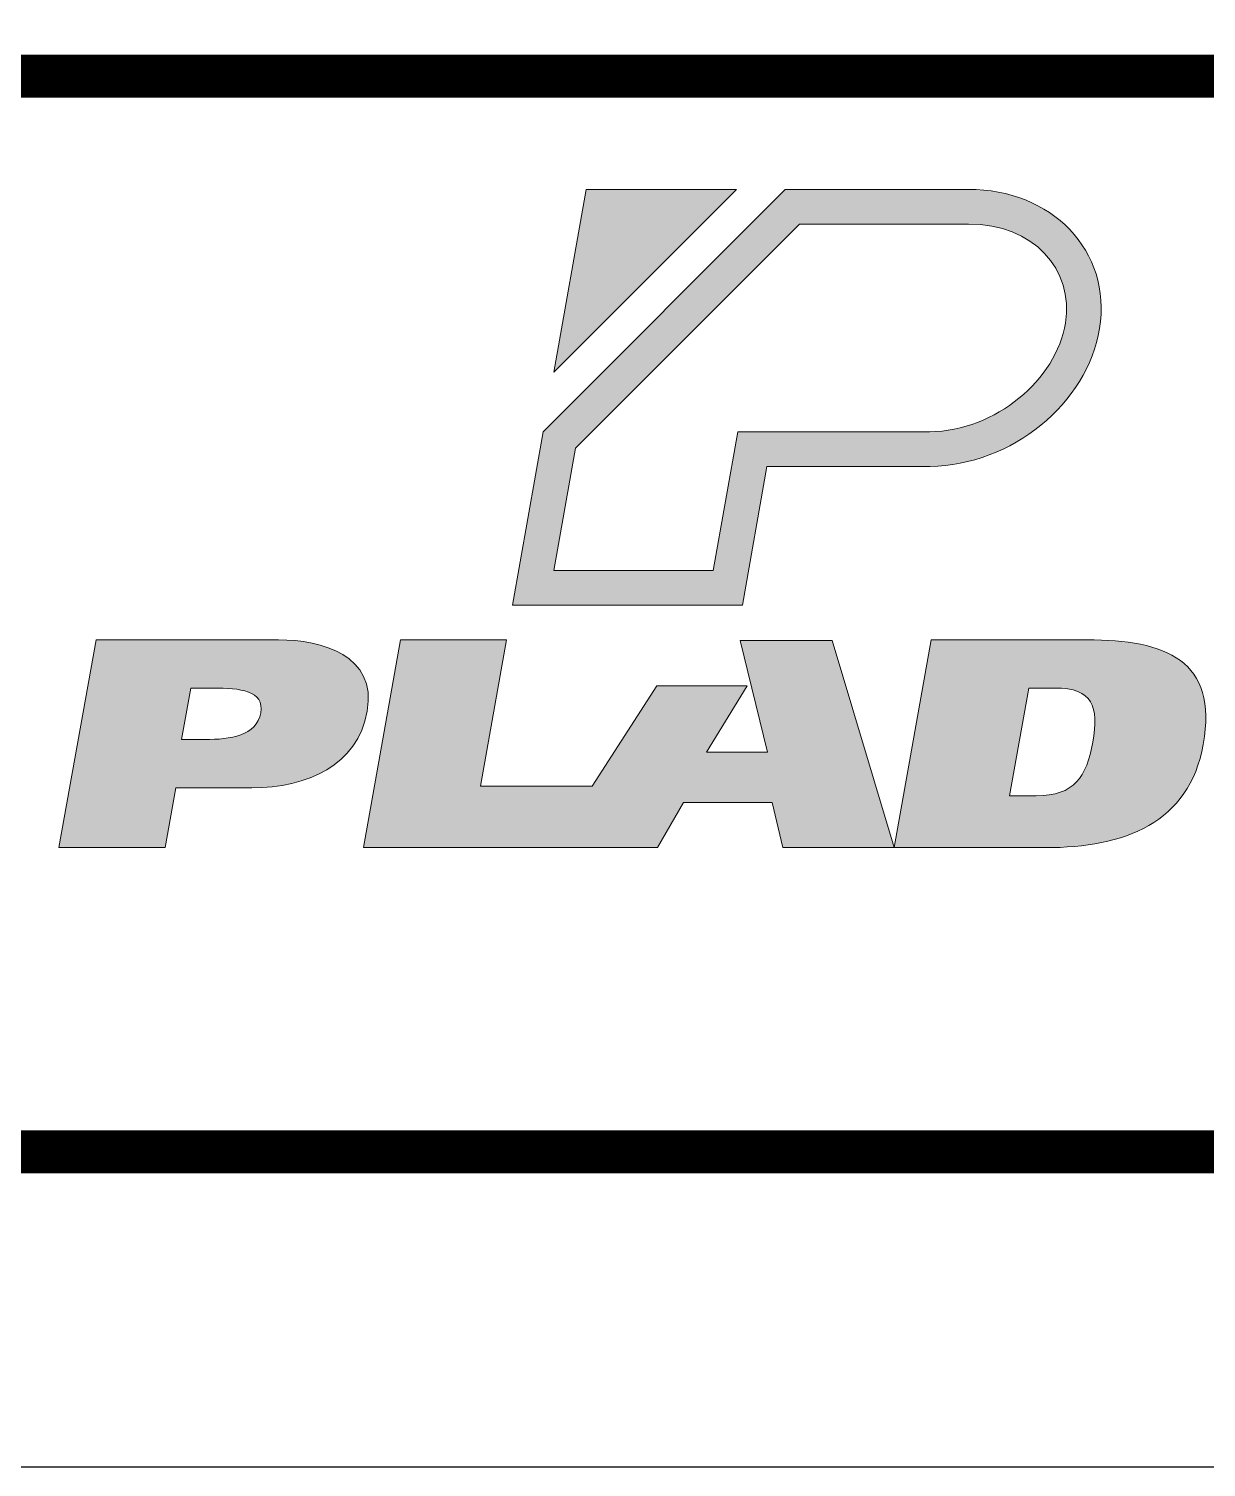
# Model space of a CAD drawing. Header units: millimetres. Extents: x 3383 to 4292, y 1469 to 1637.
# Drawn here: x 3482.1401 to 3482.1812, y 1569.0788 to 1569.1289 of the extents above; entities that cross this region are included whole.
import ezdxf

# ---------------------------------------------------------------- set-up
doc = ezdxf.new("R2010")
doc.units = ezdxf.units.MM
doc.header["$LTSCALE"] = 0.0035
doc.layers.get('0').update_dxf_attribs({"lineweight": 5})
for name, color, linetype in [('Capa 1', 7, 'Continuous'), ('REFFORMAT', 1, 'Continuous'), ('SELLO', 3, 'Continuous')]:
    doc.layers.add(name, color=color, linetype=linetype)

# ---------------------------------------------------------------- blocks, each defined once
blk = doc.blocks.new('LOGO PLADUR')
at = {"true_color": 0x1a472b}
h = blk.add_hatch(color=109, dxfattribs=at)
edge = h.paths.add_edge_path()
edge.add_spline(control_points=[(62.77, 61.35), (62.77, 61.35), (40.21, 38.77), (40.21, 38.77)], knot_values=[5, 5, 5, 5, 6, 6, 6, 6], degree=3, periodic=0)
edge.add_spline(control_points=[(40.21, 38.77), (40.21, 38.77), (37.35, 22.59), (37.35, 22.59)], knot_values=[4, 4, 4, 4, 5, 5, 5, 5], degree=3, periodic=0)
edge.add_spline(control_points=[(37.35, 22.59), (37.35, 22.59), (58.78, 22.59), (58.78, 22.59)], knot_values=[3, 3, 3, 3, 4, 4, 4, 4], degree=3, periodic=0)
edge.add_spline(control_points=[(58.78, 22.59), (58.78, 22.59), (61.05, 35.54), (61.05, 35.54)], knot_values=[2, 2, 2, 2, 3, 3, 3, 3], degree=3, periodic=0)
edge.add_spline(control_points=[(61.05, 35.54), (61.05, 35.54), (76.28, 35.54), (76.28, 35.54)], knot_values=[1, 1, 1, 1, 2, 2, 2, 2], degree=3, periodic=0)
edge.add_spline(control_points=[(76.28, 35.54), (83.85, 35.62), (90.96, 41.43), (92.08, 48.38)], knot_values=[0, 0, 0, 0, 1, 1, 1, 1], degree=3, periodic=0)
edge.add_spline(control_points=[(92.08, 48.38), (93.26, 55.64), (87.53, 61.42), (79.86, 61.35)], knot_values=[7, 7, 7, 7, 8, 8, 8, 8], degree=3, periodic=0)
edge.add_spline(control_points=[(79.86, 61.35), (79.86, 61.35), (62.77, 61.35), (62.77, 61.35)], knot_values=[6, 6, 6, 6, 7, 7, 7, 7], degree=3, periodic=0)
edge = h.paths.add_edge_path(flags=16)
edge.add_spline(control_points=[(43.21, 37.24), (43.21, 37.24), (64.11, 58.12), (64.11, 58.12)], knot_values=[2, 2, 2, 2, 3, 3, 3, 3], degree=3, periodic=0)
edge.add_spline(control_points=[(64.11, 58.12), (64.11, 58.12), (79.87, 58.12), (79.87, 58.12)], knot_values=[1, 1, 1, 1, 2, 2, 2, 2], degree=3, periodic=0)
edge.add_spline(control_points=[(79.87, 58.12), (85.9, 58.18), (89.7, 53.85), (88.9, 48.9)], knot_values=[0, 0, 0, 0, 1, 1, 1, 1], degree=3, periodic=0)
edge.add_spline(control_points=[(88.9, 48.9), (88.04, 43.64), (82.4, 38.83), (76.25, 38.77)], knot_values=[7, 7, 7, 7, 8, 8, 8, 8], degree=3, periodic=0)
edge.add_spline(control_points=[(76.25, 38.77), (76.25, 38.77), (58.34, 38.77), (58.34, 38.77)], knot_values=[6, 6, 6, 6, 7, 7, 7, 7], degree=3, periodic=0)
edge.add_spline(control_points=[(58.34, 38.77), (58.34, 38.77), (56.05, 25.82), (56.05, 25.82)], knot_values=[5, 5, 5, 5, 6, 6, 6, 6], degree=3, periodic=0)
edge.add_spline(control_points=[(56.05, 25.82), (56.05, 25.82), (41.2, 25.82), (41.2, 25.82)], knot_values=[4, 4, 4, 4, 5, 5, 5, 5], degree=3, periodic=0)
edge.add_spline(control_points=[(41.2, 25.82), (41.2, 25.82), (43.21, 37.24), (43.21, 37.24)], knot_values=[3, 3, 3, 3, 4, 4, 4, 4], degree=3, periodic=0)
at = {"true_color": 0xbad405}
for points in [[(44.2, 61.35), (41.19, 44.31), (58.23, 61.35)], [(55.44, 8.9), (59.23, 15.09), (50.81, 15.09), (44.77, 5.72), (34.35, 5.72), (36.78, 19.37), (26.89, 19.37), (23.43, 0), (50.85, 0), (53.28, 4.21), (61.55, 4.21), (62.53, 0), (72.93, 0), (67.14, 19.3), (58.56, 19.3), (61.12, 8.9)]]:
    blk.add_hatch(color=52, dxfattribs=at).paths.add_polyline_path(points)
h = blk.add_hatch(color=52, dxfattribs=at)
edge = h.paths.add_edge_path()
edge.add_spline(control_points=[(23.79, 12.71), (24.72, 17.93), (19.55, 19.37), (15.53, 19.37)], knot_values=[2, 2, 2, 2, 3, 3, 3, 3], degree=3, periodic=0)
edge.add_spline(control_points=[(15.53, 19.37), (15.53, 19.37), (-1.49, 19.37), (-1.49, 19.37)], knot_values=[1, 1, 1, 1, 2, 2, 2, 2], degree=3, periodic=0)
edge.add_spline(control_points=[(-1.49, 19.37), (-1.49, 19.37), (-4.95, 0), (-4.95, 0)], knot_values=[0, 0, 0, 0, 1, 1, 1, 1], degree=3, periodic=0)
edge.add_spline(control_points=[(-4.95, 0), (-4.95, 0), (4.95, 0), (4.95, 0)], knot_values=[6, 6, 6, 6, 7, 7, 7, 7], degree=3, periodic=0)
edge.add_spline(control_points=[(4.95, 0), (4.95, 0), (5.94, 5.58), (5.94, 5.58)], knot_values=[5, 5, 5, 5, 6, 6, 6, 6], degree=3, periodic=0)
edge.add_spline(control_points=[(5.94, 5.58), (5.94, 5.58), (13.03, 5.58), (13.03, 5.58)], knot_values=[4, 4, 4, 4, 5, 5, 5, 5], degree=3, periodic=0)
edge.add_spline(control_points=[(13.03, 5.58), (18.2, 5.58), (22.89, 7.66), (23.79, 12.71)], knot_values=[3, 3, 3, 3, 4, 4, 4, 4], degree=3, periodic=0)
edge = h.paths.add_edge_path(flags=16)
edge.add_spline(control_points=[(9.48, 14.88), (11.88, 14.88), (14.24, 14.63), (13.87, 12.57)], knot_values=[3, 3, 3, 3, 4, 4, 4, 4], degree=3, periodic=0)
edge.add_spline(control_points=[(13.87, 12.57), (13.48, 10.41), (11.03, 10.08), (8.66, 10.08)], knot_values=[2, 2, 2, 2, 3, 3, 3, 3], degree=3, periodic=0)
edge.add_spline(control_points=[(8.66, 10.08), (8.66, 10.08), (6.49, 10.08), (6.49, 10.08)], knot_values=[1, 1, 1, 1, 2, 2, 2, 2], degree=3, periodic=0)
edge.add_spline(control_points=[(6.49, 10.08), (6.49, 10.08), (7.34, 14.88), (7.34, 14.88)], knot_values=[0, 0, 0, 0, 1, 1, 1, 1], degree=3, periodic=0)
edge.add_spline(control_points=[(7.34, 14.88), (7.34, 14.88), (9.48, 14.88), (9.48, 14.88)], knot_values=[4, 4, 4, 4, 5, 5, 5, 5], degree=3, periodic=0)
h = blk.add_hatch(color=52, dxfattribs=at)
edge = h.paths.add_edge_path()
edge.add_spline(control_points=[(101.74, 9.63), (103.15, 17.48), (98.27, 19.37), (90.89, 19.37)], knot_values=[2, 2, 2, 2, 3, 3, 3, 3], degree=3, periodic=0)
edge.add_spline(control_points=[(90.89, 19.37), (90.89, 19.37), (76.39, 19.37), (76.39, 19.37)], knot_values=[1, 1, 1, 1, 2, 2, 2, 2], degree=3, periodic=0)
edge.add_spline(control_points=[(76.39, 19.37), (76.39, 19.37), (72.93, 0), (72.93, 0)], knot_values=[0, 0, 0, 0, 1, 1, 1, 1], degree=3, periodic=0)
edge.add_spline(control_points=[(72.93, 0), (72.93, 0), (87.03, 0), (87.03, 0)], knot_values=[4, 4, 4, 4, 5, 5, 5, 5], degree=3, periodic=0)
edge.add_spline(control_points=[(87.03, 0), (94.41, 0), (100.44, 2.3), (101.74, 9.63)], knot_values=[3, 3, 3, 3, 4, 4, 4, 4], degree=3, periodic=0)
edge = h.paths.add_edge_path(flags=16)
edge.add_spline(control_points=[(87.91, 14.88), (91.45, 14.88), (92.03, 13.16), (91.44, 9.83)], knot_values=[3, 3, 3, 3, 4, 4, 4, 4], degree=3, periodic=0)
edge.add_spline(control_points=[(91.44, 9.83), (90.87, 6.61), (89.74, 4.83), (86.16, 4.83)], knot_values=[2, 2, 2, 2, 3, 3, 3, 3], degree=3, periodic=0)
edge.add_spline(control_points=[(86.16, 4.83), (86.16, 4.83), (83.69, 4.83), (83.69, 4.83)], knot_values=[1, 1, 1, 1, 2, 2, 2, 2], degree=3, periodic=0)
edge.add_spline(control_points=[(83.69, 4.83), (83.69, 4.83), (85.48, 14.88), (85.48, 14.88)], knot_values=[0, 0, 0, 0, 1, 1, 1, 1], degree=3, periodic=0)
edge.add_spline(control_points=[(85.48, 14.88), (85.48, 14.88), (87.91, 14.88), (87.91, 14.88)], knot_values=[4, 4, 4, 4, 5, 5, 5, 5], degree=3, periodic=0)
at = {"color": 52, "true_color": 0xbad405}
for p, q in [((41.19, 44.31), (44.2, 61.35)), ((58.23, 61.35), (41.19, 44.31)), ((44.2, 61.35), (58.23, 61.35)), ((23.43, 0), (26.89, 19.37)), ((26.89, 19.37), (36.78, 19.37)), ((36.78, 19.37), (34.35, 5.72)), ((61.12, 8.9), (58.56, 19.3)), ((58.56, 19.3), (67.14, 19.3)), ((67.14, 19.3), (72.93, 0)), ((44.77, 5.72), (50.81, 15.09)), ((50.81, 15.09), (59.23, 15.09)), ((59.23, 15.09), (55.44, 8.9)), ((55.44, 8.9), (61.12, 8.9)), ((34.35, 5.72), (44.77, 5.72)), ((53.28, 4.21), (50.85, 0)), ((61.55, 4.21), (53.28, 4.21)), ((62.53, 0), (61.55, 4.21)), ((50.85, 0), (23.43, 0)), ((23.43, 0), (23.43, 0)), ((72.93, 0), (62.53, 0))]:
    blk.add_line(p, q, dxfattribs=at)
at = {"color": 109, "true_color": 0x1a472b}
for points in [[(40.21, 38.77), (40.21, 38.77), (62.77, 61.35), (62.77, 61.35)], [(62.77, 61.35), (62.77, 61.35), (79.86, 61.35), (79.86, 61.35)], [(79.86, 61.35), (87.53, 61.42), (93.26, 55.64), (92.08, 48.38)], [(64.11, 58.12), (64.11, 58.12), (43.21, 37.24), (43.21, 37.24)], [(79.87, 58.12), (79.87, 58.12), (64.11, 58.12), (64.11, 58.12)], [(88.9, 48.9), (89.7, 53.85), (85.9, 58.18), (79.87, 58.12)], [(76.25, 38.77), (82.4, 38.83), (88.04, 43.64), (88.9, 48.9)], [(92.08, 48.38), (90.96, 41.43), (83.85, 35.62), (76.28, 35.54)], [(37.35, 22.59), (37.35, 22.59), (40.21, 38.77), (40.21, 38.77)], [(56.05, 25.82), (56.05, 25.82), (58.34, 38.77), (58.34, 38.77)], [(58.34, 38.77), (58.34, 38.77), (76.25, 38.77), (76.25, 38.77)], [(43.21, 37.24), (43.21, 37.24), (41.2, 25.82), (41.2, 25.82)], [(61.05, 35.54), (61.05, 35.54), (58.78, 22.59), (58.78, 22.59)], [(76.28, 35.54), (76.28, 35.54), (61.05, 35.54), (61.05, 35.54)], [(41.2, 25.82), (41.2, 25.82), (56.05, 25.82), (56.05, 25.82)], [(58.78, 22.59), (58.78, 22.59), (37.35, 22.59), (37.35, 22.59)]]:
    blk.add_open_spline(points, degree=3, dxfattribs=at)
at = {"color": 52, "true_color": 0xbad405}
for points in [[(-4.95, 0), (-4.95, 0), (-1.49, 19.37), (-1.49, 19.37)], [(-1.49, 19.37), (-1.49, 19.37), (15.53, 19.37), (15.53, 19.37)], [(15.53, 19.37), (19.55, 19.37), (24.72, 17.93), (23.79, 12.71)], [(72.93, 0), (72.93, 0), (76.39, 19.37), (76.39, 19.37)], [(76.39, 19.37), (76.39, 19.37), (90.89, 19.37), (90.89, 19.37)], [(90.89, 19.37), (98.27, 19.37), (103.15, 17.48), (101.74, 9.63)], [(7.34, 14.88), (7.34, 14.88), (6.49, 10.08), (6.49, 10.08)], [(9.48, 14.88), (9.48, 14.88), (7.34, 14.88), (7.34, 14.88)], [(13.87, 12.57), (14.24, 14.63), (11.88, 14.88), (9.48, 14.88)], [(85.48, 14.88), (85.48, 14.88), (83.69, 4.83), (83.69, 4.83)], [(87.91, 14.88), (87.91, 14.88), (85.48, 14.88), (85.48, 14.88)], [(91.44, 9.83), (92.03, 13.16), (91.45, 14.88), (87.91, 14.88)], [(8.66, 10.08), (11.03, 10.08), (13.48, 10.41), (13.87, 12.57)], [(23.79, 12.71), (22.89, 7.66), (18.2, 5.58), (13.03, 5.58)], [(6.49, 10.08), (6.49, 10.08), (8.66, 10.08), (8.66, 10.08)], [(86.16, 4.83), (89.74, 4.83), (90.87, 6.61), (91.44, 9.83)], [(101.74, 9.63), (100.44, 2.3), (94.41, 0), (87.03, 0)], [(5.94, 5.58), (5.94, 5.58), (4.95, 0), (4.95, 0)], [(13.03, 5.58), (13.03, 5.58), (5.94, 5.58), (5.94, 5.58)], [(83.69, 4.83), (83.69, 4.83), (86.16, 4.83), (86.16, 4.83)], [(4.95, 0), (4.95, 0), (-4.95, 0), (-4.95, 0)], [(87.03, 0), (87.03, 0), (72.93, 0), (72.93, 0)]]:
    blk.add_open_spline(points, degree=3, dxfattribs=at)
at = {"layer": 'Capa 1', "lineweight": 0}
blk.add_line((41.19, 44.31), (41.19, 44.31), dxfattribs=at)

msp = doc.modelspace()

# ---------------------------------------------------------------- linework, layer by layer
at = {"layer": 'REFFORMAT'}
msp.add_lwpolyline([(3482.697169, 1569.918753), (3482.697169, 1569.078753), (3482.103169, 1569.078753), (3482.103169, 1569.918753)], close=True, dxfattribs=at)
at = {"layer": 'SELLO', "const_width": 0.0015, "flags": 128}
msp.add_lwpolyline([(3482.136169, 1569.089753), (3482.686169, 1569.089753), (3482.686169, 1569.127253), (3482.136169, 1569.127253)], close=True, dxfattribs=at)

# ---------------------------------------------------------------- block references
at = {"color": 52, "true_color": 0xbad405, "xscale": 0.00037401352995046, "yscale": 0.0003740135299502326, "zscale": 0.0003740135299503313}
msp.add_blockref('LOGO PLADUR', (3482.143036, 1569.100354), dxfattribs=at)

doc.saveas('drawing.dxf')
